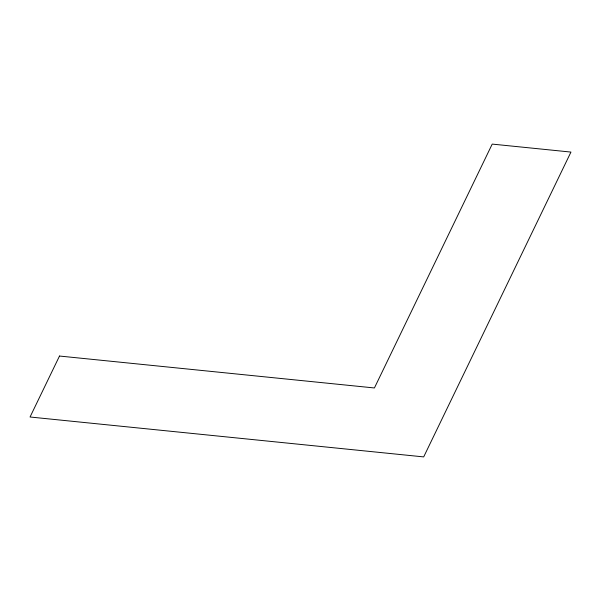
<?xml version="1.0" encoding="UTF-8"?>
<svg xmlns="http://www.w3.org/2000/svg" width="601" height="601" viewBox="0 0 601 601"><rect width="100%" height="100%" fill="white"/><g stroke="black" fill="none" stroke-linecap="round" stroke-linejoin="round"><path stroke-width="0.9" d="M59.499 356.04L30.05 417.004L423.69 456.903L570.95 152.076L492.219 144.097L374.415 387.961L59.499 356.04"/></g></svg>
